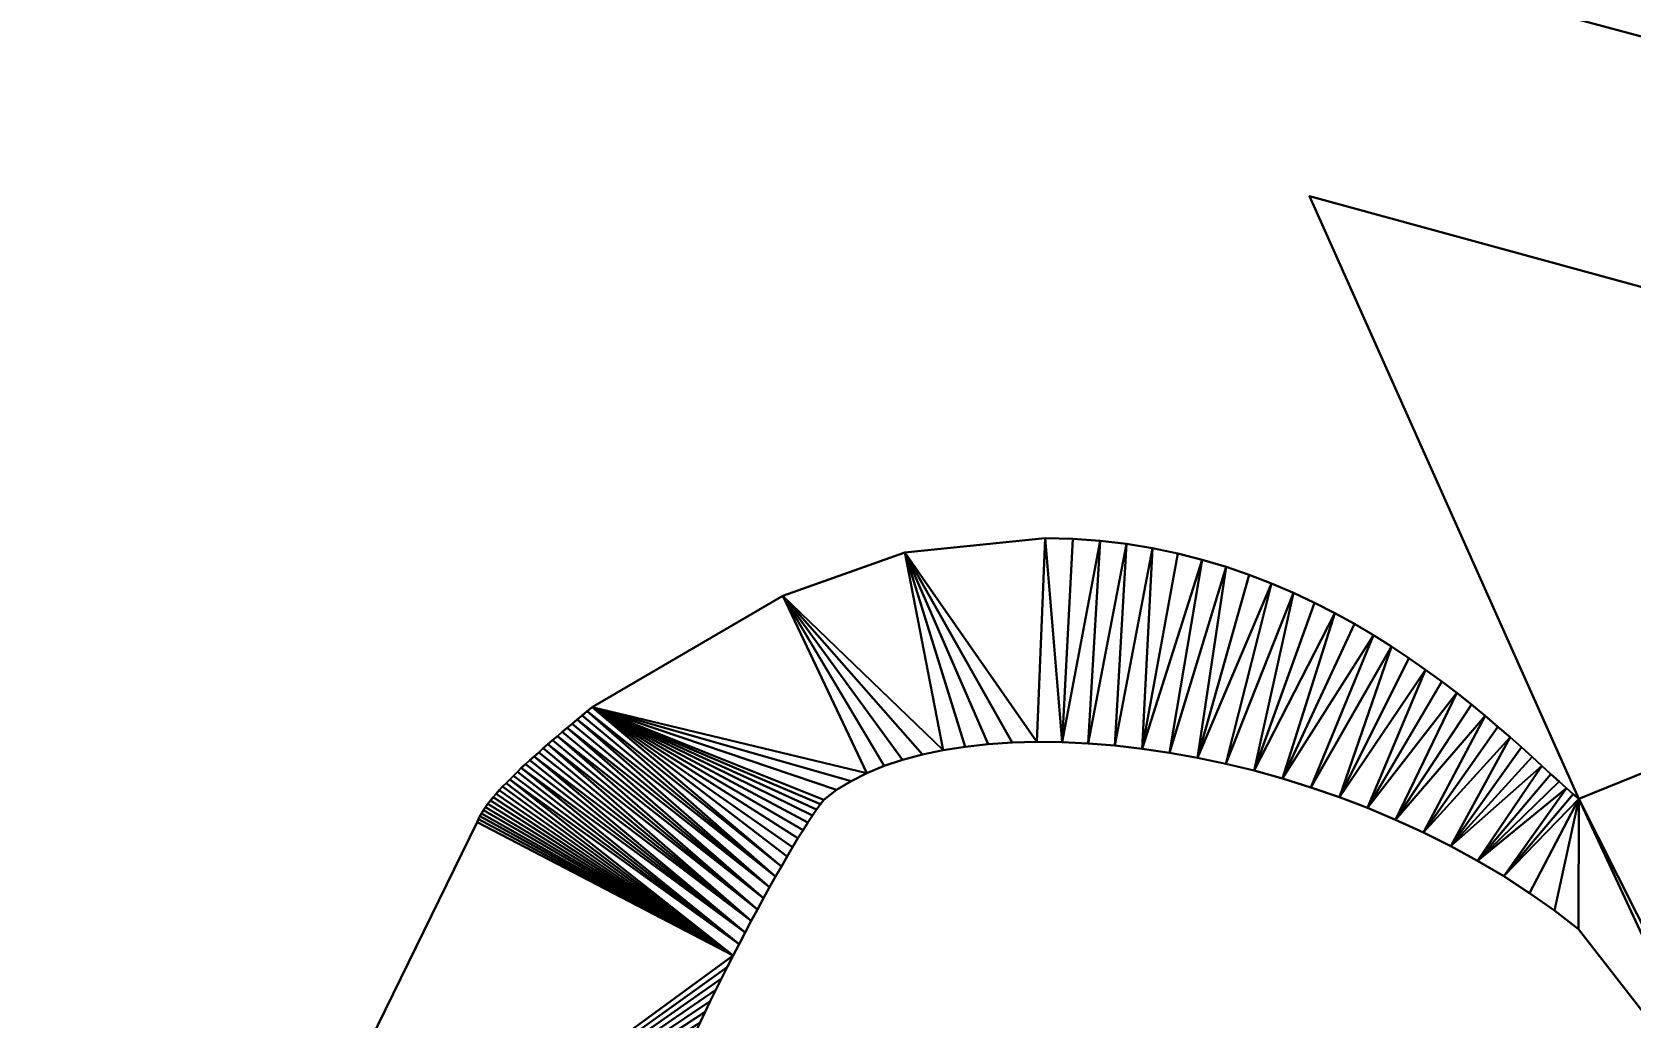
# Model space of a CAD drawing. Header units: millimetres. Extents: x 68727 to 319899, y -4876 to 265722.
# Drawn here: x 271647.2 to 271763.5, y 76519.5 to 76591.3 of the extents above; entities that cross this region are included whole.
import ezdxf

# ---------------------------------------------------------------- set-up
doc = ezdxf.new("R2010")
doc.units = ezdxf.units.MM
doc.layers.add('DIMENTIONS', color=7, linetype='Continuous', lineweight=25)
doc.layers.add('wall', color=5, linetype='Continuous', lineweight=30)
doc.styles.get("Standard").update_dxf_attribs({"font": 'arial.ttf'})
doc.dimstyles.new('SC-25', dxfattribs={"dimtxt": 75, "dimasz": 0.4, "dimexe": 1, "dimexo": 100, "dimgap": 25, "dimtad": 1, "dimdec": 0, "dimzin": 0, "dimdsep": 46, "dimtxsty": 'Standard', "dimblk1": 'A1', "dimblk2": 'A1', "dimsah": 1, "dimcen": 0.09, "dimdle": 3, "dimclrd": 1, "dimclre": 1, "dimclrt": 1, "dimadec": 0, "dimazin": 0, "dimtfac": 1, "dimtdec": 0, "dimtofl": 0, "dimtmove": 0, "dimatfit": 2, "dimldrblk": 'A1', "dimfxl": 10, "dimfxlon": 1, "dimtolj": 1, "dimtzin": 0, "dimarcsym": 0})

# ---------------------------------------------------------------- blocks, each defined once
blk = doc.blocks.new('A1')
at = {"layer": 'wall', "color": 1}
for p, q in [((-138.12, 0), (-167.27, 40.46)), ((-167.27, -40.46), (-138.12, 0))]:
    blk.add_line(p, q, dxfattribs=at)
for centre, start, end in [((53.34, 586.48), 247.99998, 264.80355), ((53.34, -586.48), 95.19645, 112.00002)]:
    blk.add_arc(centre, 588.9, start, end, dxfattribs=at)
blk = doc.blocks.new('*D926')
at = {"layer": 'Defpoints', "color": 0, "transparency": 16777216}
for p in [(271152.17, 77763.27), (271152.17, 76326.35), (274406.03, 76326.35)]:
    blk.add_point(p, dxfattribs=at)
at = {"layer": 'DIMENTIONS', "color": 1, "lineweight": -2, "transparency": 16777216}
for p, q in [((271152.17, 77753.27), (271152.17, 77764.27)), ((274406.03, 77753.27), (274406.03, 77764.27)), ((274405.63, 77763.27), (271152.57, 77763.27))]:
    blk.add_line(p, q, dxfattribs=at)
at = {"layer": 'DIMENTIONS', "color": 1, "lineweight": -2, "transparency": 16777216, "xscale": 0.4, "yscale": 0.4, "zscale": 0.4, "rotation": 180}
blk.add_blockref('A1', (271152.17, 77763.27), dxfattribs=at)
at = {"layer": 'DIMENTIONS', "color": 1, "lineweight": -2, "transparency": 16777216, "xscale": 0.4, "yscale": 0.4, "zscale": 0.4}
blk.add_blockref('A1', (274406.03, 77763.27), dxfattribs=at)
at = {"layer": 'DIMENTIONS', "color": 1, "transparency": 16777216, "insert": (272779.1, 77826.59), "char_height": 75, "attachment_point": 5}
blk.add_mtext('\\A1;3254', dxfattribs=at)
blk = doc.blocks.new('vanamo logo')
at = {"color": 33, "true_color": 0xe18f57}
mesh = blk.add_polyface(dxfattribs=at)
corners = [(-494.4, 808.03, 0), (-494.4, 651.02, 0), (-494.4, 651.02, 66.58), (-476.34, 651.02, 0), (-476.34, 651.02, 66.58), (-476.34, 677.81, 0), (-476.34, 677.81, 66.58), (-430.54, 729.16, 0), (-430.54, 729.16, 66.58), (-216.29, 512.47), (-243.08, 499.76), (-243.08, 499.76, 66.58), (-216.29, 512.47, 66.58), (-263.95, 425.15, 66.58), (-241.61, 418.05), (-161.03, 454.07), (-161.46, 453.55), (-161.46, 453.55, 66.58), (-161.03, 454.07, 66.58), (-161.98, 452.95, 66.58), (-149.16, 454.05), (-131.49, 467.79), (-131.49, 467.79, 66.58), (-149.16, 454.05, 66.58), (-105.33, 482.18), (-105.33, 482.18, 66.58), (-61.49, 505.08), (-61.49, 505.08, 66.58), (-36.36, 597.81), (-189.75, 525.06), (-189.75, 525.06, 66.58), (-36.36, 597.81, 66.58), (-215.86, 429.56), (-215.86, 429.56, 66.58), (-266.16, 489.95), (-324.76, 462.1), (-324.76, 462.1, 66.58), (-266.16, 489.95, 66.58), (-278.39, 449.58), (-278.39, 449.58, 66.58), (-30.75, 513.58), (-494.4, 808.03, 66.58), (-241.61, 418.05, 66.58), (-30.75, 513.58, 66.58)]
mesh.append_faces([[corners[k] for k in face] for face in [(34, 38, 35), (37, 36, 39)]], dxfattribs={"color": 33})
mesh.append_faces([[corners[k] for k in face] for face in [(1, 4, 2), (3, 6, 4), (5, 8, 6), (9, 11, 12), (10, 13, 11), (15, 17, 18), (16, 19, 17), (20, 22, 23), (21, 25, 22), (24, 27, 25), (28, 30, 31), (29, 33, 30), (34, 36, 37), (35, 39, 36), (38, 37, 39), (1, 5, 3), (14, 10, 9), (29, 15, 32)]], dxfattribs={"vtx0": -1, "color": 33})
mesh.append_faces([[corners[k] for k in face] for face in [(0, 5, 1), (26, 29, 40), (24, 29, 26), (21, 15, 24), (20, 15, 21)]], dxfattribs={"vtx0": -1, "vtx1": -1, "color": 33})
mesh.append_faces([[corners[k] for k in face] for face in [(24, 15, 29), (25, 30, 18)]], dxfattribs={"vtx0": -1, "vtx1": -1, "vtx2": -1, "color": 33})
mesh.append_faces([[corners[k] for k in face] for face in [(40, 29, 28), (43, 31, 30)]], dxfattribs={"vtx0": -1, "vtx2": -1, "color": 33})
mesh.append_faces([[corners[k] for k in face] for face in [(41, 2, 6), (27, 43, 30), (25, 27, 30), (22, 25, 18), (23, 22, 18)]], dxfattribs={"vtx1": -1, "vtx2": -1, "color": 33})
mesh.append_faces([[corners[k] for k in face] for face in [(0, 1, 2), (1, 3, 4), (3, 5, 6), (5, 7, 8), (9, 10, 11), (14, 9, 12), (15, 16, 17), (20, 21, 22), (21, 24, 25), (24, 26, 27), (28, 29, 30), (29, 32, 33), (34, 35, 36), (35, 38, 39), (38, 34, 37), (2, 4, 6), (42, 12, 11), (30, 33, 18)]], dxfattribs={"vtx2": -1, "color": 33})
mesh = blk.add_polyface(dxfattribs=at)
corners = [(-243.08, 499.76), (-263.95, 425.15), (-263.95, 425.15, 66.58), (-348.7, 449.66), (-348.7, 449.66, 66.58), (-376.58, 436.43), (-376.58, 436.43, 66.58), (-267.43, 406.5), (-267.43, 406.5, 66.58), (-241.61, 418.05), (-241.61, 418.05, 66.58), (-216.29, 512.47, 66.58), (-215.86, 429.56), (-161.03, 454.07), (-161.03, 454.07, 66.58), (-215.86, 429.56, 66.58), (-176.94, 433.65), (-177.92, 431.86), (-177.92, 431.86, 66.58), (-176.94, 433.65, 66.58), (-178.87, 430.01), (-178.87, 430.01, 66.58), (-179.77, 428.09), (-179.77, 428.09, 66.58), (-180.62, 426.11), (-180.62, 426.11, 66.58), (-181.41, 424.06), (-181.41, 424.06, 66.58), (-182.13, 421.96), (-182.13, 421.96, 66.58), (-182.78, 419.79), (-182.78, 419.79, 66.58), (-183.35, 417.56), (-183.35, 417.56, 66.58), (-183.84, 415.26), (-183.84, 415.26, 66.58), (-184.22, 412.91), (-184.23, 412.91, 66.58), (-184.51, 410.5), (-184.51, 410.5, 66.58), (-184.69, 408.03, 66.58), (-296.81, 393.36), (-403.38, 423.71), (-403.38, 423.71, 66.58), (-489.27, 382.97, 66.58), (-165.58, 414.32), (-165.87, 411.84), (-166.06, 409.42), (-243.08, 499.76, 66.58), (-165.58, 414.32, 66.58), (-165.87, 411.84, 66.58), (-166.06, 409.42, 66.58)]
mesh.append_faces([[corners[k] for k in face] for face in [(1, 4, 2), (3, 6, 4), (5, 8, 6), (7, 10, 8), (9, 11, 10), (12, 14, 15), (16, 18, 19), (17, 21, 18), (20, 23, 21), (22, 25, 23), (24, 27, 25), (26, 29, 27), (28, 31, 29), (30, 33, 31), (32, 35, 33), (34, 37, 35), (36, 39, 37), (38, 40, 39), (42, 44, 43), (3, 7, 5)]], dxfattribs={"vtx0": -1, "color": 33})
mesh.append_faces([[corners[k] for k in face] for face in [(1, 7, 3), (7, 1, 9)]], dxfattribs={"vtx0": -1, "vtx1": -1, "color": 33})
mesh.append_faces([[corners[k] for k in face] for face in [(9, 1, 0), (45, 32, 30), (45, 34, 32), (46, 36, 34), (47, 38, 36), (10, 48, 2), (49, 33, 35), (50, 35, 37), (51, 37, 39)]], dxfattribs={"vtx0": -1, "vtx2": -1, "color": 33})
mesh.append_faces([[corners[k] for k in face] for face in [(2, 4, 8), (8, 10, 2)]], dxfattribs={"vtx1": -1, "vtx2": -1, "color": 33})
mesh.append_faces([[corners[k] for k in face] for face in [(0, 1, 2), (1, 3, 4), (3, 5, 6), (5, 7, 8), (7, 9, 10), (12, 13, 14), (16, 17, 18), (17, 20, 21), (20, 22, 23), (22, 24, 25), (24, 26, 27), (26, 28, 29), (28, 30, 31), (30, 32, 33), (32, 34, 35), (34, 36, 37), (36, 38, 39), (41, 42, 43), (4, 6, 8)]], dxfattribs={"vtx2": -1, "color": 33})
mesh = blk.add_polyface(dxfattribs=at)
corners = [(-161.46, 453.55), (-161.98, 452.95), (-161.98, 452.95, 66.58), (-162.59, 452.28), (-162.59, 452.28, 66.58), (-163.27, 451.53), (-163.27, 451.53, 66.58), (-164.02, 450.71), (-164.02, 450.71, 66.58), (-164.84, 449.82), (-164.84, 449.82, 66.58), (-165.71, 448.86), (-165.71, 448.86, 66.58), (-166.63, 447.82), (-166.63, 447.82, 66.58), (-167.59, 446.71), (-167.59, 446.71, 66.58), (-168.59, 445.54, 66.58), (-155.39, 444.85), (-153.97, 447.24), (-153.97, 447.24, 66.58), (-155.39, 444.85, 66.58), (-152.45, 449.58), (-152.45, 449.58, 66.58), (-150.85, 451.85), (-150.85, 451.85, 66.58), (-149.16, 454.05), (-149.16, 454.05, 66.58), (-161.03, 454.07), (-156.72, 442.41), (-157.97, 439.92), (-161.03, 454.07, 66.58), (-161.46, 453.55, 66.58), (-156.72, 442.41, 66.58), (-157.97, 439.92, 66.58)]
mesh.append_faces([[corners[k] for k in face] for face in [(1, 4, 2), (3, 6, 4), (5, 8, 6), (7, 10, 8), (9, 12, 10), (11, 14, 12), (13, 16, 14), (15, 17, 16), (18, 20, 21), (19, 23, 20), (22, 25, 23), (24, 27, 25)]], dxfattribs={"vtx0": -1, "color": 33})
mesh.append_faces([[corners[k] for k in face] for face in [(24, 28, 26), (22, 28, 24), (19, 28, 22), (18, 1, 19), (29, 7, 18)]], dxfattribs={"vtx0": -1, "vtx1": -1, "color": 33})
mesh.append_faces([[corners[k] for k in face] for face in [(19, 0, 28), (19, 1, 0), (18, 3, 1), (18, 5, 3), (18, 7, 5), (29, 9, 7), (29, 11, 9), (29, 13, 11), (30, 15, 13), (20, 31, 32), (20, 32, 2), (21, 2, 4), (21, 4, 6), (21, 6, 8), (33, 8, 10), (33, 10, 12), (33, 12, 14), (34, 14, 16)]], dxfattribs={"vtx0": -1, "vtx2": -1, "color": 33})
mesh.append_faces([[corners[k] for k in face] for face in [(25, 27, 31), (23, 25, 31), (20, 23, 31), (21, 20, 2), (33, 21, 8)]], dxfattribs={"vtx1": -1, "vtx2": -1, "color": 33})
mesh.append_faces([[corners[k] for k in face] for face in [(0, 1, 2), (1, 3, 4), (3, 5, 6), (5, 7, 8), (7, 9, 10), (9, 11, 12), (11, 13, 14), (13, 15, 16), (18, 19, 20), (19, 22, 23), (22, 24, 25), (24, 26, 27)]], dxfattribs={"vtx2": -1, "color": 33})
mesh = blk.add_polyface(dxfattribs=at)
corners = [(-167.59, 446.71), (-168.59, 445.54), (-168.59, 445.54, 66.58), (-169.61, 444.29), (-169.61, 444.29, 66.58), (-170.66, 442.97), (-170.66, 442.97, 66.58), (-171.71, 441.59), (-171.71, 441.59, 66.58), (-172.77, 440.13), (-172.77, 440.13, 66.58), (-173.84, 438.61), (-173.84, 438.61, 66.58), (-174.89, 437.02), (-174.89, 437.02, 66.58), (-175.92, 435.37), (-175.92, 435.37, 66.58), (-176.94, 433.65), (-176.94, 433.65, 66.58), (-161.17, 432.28), (-162.06, 429.69), (-162.87, 427.1), (-177.92, 431.86), (-163.59, 424.51), (-178.87, 430.01), (-179.77, 428.09), (-164.21, 421.93), (-180.62, 426.11), (-164.76, 419.37), (-181.41, 424.06), (-182.13, 421.96), (-165.21, 416.83), (-182.78, 419.79), (-165.58, 414.32), (-165.87, 411.84), (-183.84, 415.26), (-166.06, 409.42), (-184.22, 412.91), (-161.17, 432.28, 66.58), (-162.06, 429.69, 66.58), (-162.87, 427.1, 66.58), (-177.92, 431.86, 66.58), (-163.59, 424.51, 66.58), (-178.87, 430.01, 66.58), (-179.77, 428.09, 66.58), (-164.21, 421.93, 66.58), (-180.62, 426.11, 66.58), (-164.76, 419.37, 66.58), (-181.41, 424.06, 66.58), (-182.13, 421.96, 66.58), (-165.21, 416.83, 66.58), (-182.78, 419.79, 66.58), (-165.58, 414.32, 66.58), (-183.35, 417.56, 66.58), (-165.87, 411.84, 66.58), (-183.84, 415.26, 66.58), (-166.06, 409.42, 66.58), (-184.23, 412.91, 66.58)]
mesh.append_faces([[corners[k] for k in face] for face in [(1, 4, 2), (3, 6, 4), (5, 8, 6), (7, 10, 8), (9, 12, 10), (11, 14, 12), (13, 16, 14), (15, 18, 16)]], dxfattribs={"vtx0": -1, "color": 33})
mesh.append_faces([[corners[k] for k in face] for face in [(26, 25, 23), (28, 27, 26), (31, 30, 28), (33, 32, 31), (34, 35, 33), (36, 37, 34)]], dxfattribs={"vtx0": -1, "vtx1": -1, "color": 33})
mesh.append_faces([[corners[k] for k in face] for face in [(19, 11, 9), (19, 13, 11), (20, 15, 13), (21, 17, 15), (21, 22, 17), (23, 24, 22), (23, 25, 24), (26, 27, 25), (28, 29, 27), (28, 30, 29), (31, 32, 30), (38, 10, 12), (38, 12, 14), (39, 14, 16), (40, 16, 18), (40, 18, 41), (42, 41, 43), (42, 43, 44), (45, 44, 46), (47, 46, 48), (47, 48, 49), (50, 49, 51), (52, 51, 53)]], dxfattribs={"vtx0": -1, "vtx2": -1, "color": 33})
mesh.append_faces([[corners[k] for k in face] for face in [(45, 42, 44), (47, 45, 46), (50, 47, 49), (52, 50, 51), (54, 52, 55), (56, 54, 57)]], dxfattribs={"vtx1": -1, "vtx2": -1, "color": 33})
mesh.append_faces([[corners[k] for k in face] for face in [(0, 1, 2), (1, 3, 4), (3, 5, 6), (5, 7, 8), (7, 9, 10), (9, 11, 12), (11, 13, 14), (13, 15, 16), (15, 17, 18)]], dxfattribs={"vtx2": -1, "color": 33})
mesh = blk.add_polyface(dxfattribs=at)
corners = [(-166.06, 409.42), (-165.87, 411.84), (-165.87, 411.84, 66.58), (-166.06, 409.42, 66.58), (-165.58, 414.32), (-165.58, 414.32, 66.58), (-165.21, 416.83), (-165.21, 416.83, 66.58), (-164.76, 419.37), (-164.76, 419.37, 66.58), (-164.21, 421.93), (-164.21, 421.93, 66.58), (-163.59, 424.51), (-163.59, 424.51, 66.58), (-162.87, 427.1), (-162.87, 427.1, 66.58), (-162.06, 429.69), (-162.06, 429.69, 66.58), (-161.17, 432.28), (-161.17, 432.28, 66.58), (-160.19, 434.85), (-160.19, 434.85, 66.58), (-159.12, 437.4), (-159.12, 437.4, 66.58), (-157.97, 439.92), (-157.97, 439.92, 66.58), (-156.72, 442.41), (-156.72, 442.41, 66.58), (-155.39, 444.85), (-155.39, 444.85, 66.58), (-166.63, 447.82), (-168.59, 445.54), (-167.59, 446.71), (-169.61, 444.29), (-170.66, 442.97), (-171.71, 441.59), (-172.77, 440.13), (-174.89, 437.02), (-175.92, 435.37), (-177.92, 431.86), (-166.63, 447.82, 66.58), (-167.59, 446.71, 66.58), (-168.59, 445.54, 66.58), (-169.61, 444.29, 66.58), (-170.66, 442.97, 66.58), (-171.71, 441.59, 66.58), (-172.77, 440.13, 66.58), (-174.89, 437.02, 66.58), (-175.92, 435.37, 66.58), (-177.92, 431.86, 66.58)]
mesh.append_faces([[corners[k] for k in face] for face in [(0, 2, 3), (1, 5, 2), (4, 7, 5), (6, 9, 7), (8, 11, 9), (10, 13, 11), (12, 15, 13), (14, 17, 15), (16, 19, 17), (18, 21, 19), (20, 23, 21), (22, 25, 23), (24, 27, 25), (26, 29, 27)]], dxfattribs={"vtx0": -1, "color": 33})
mesh.append_faces([[corners[k] for k in face] for face in [(24, 30, 26), (22, 31, 24), (20, 34, 22), (18, 36, 20), (16, 37, 18), (14, 38, 16), (12, 39, 14)]], dxfattribs={"vtx0": -1, "vtx1": -1, "color": 33})
mesh.append_faces([[corners[k] for k in face] for face in [(24, 31, 32), (22, 33, 31), (22, 34, 33), (20, 35, 34), (20, 36, 35), (25, 41, 42), (23, 42, 43), (23, 43, 44), (21, 44, 45), (21, 45, 46)]], dxfattribs={"vtx0": -1, "vtx2": -1, "color": 33})
mesh.append_faces([[corners[k] for k in face] for face in [(25, 27, 40), (23, 25, 42), (21, 23, 44), (19, 21, 46), (17, 19, 47), (15, 17, 48), (13, 15, 49)]], dxfattribs={"vtx1": -1, "vtx2": -1, "color": 33})
mesh.append_faces([[corners[k] for k in face] for face in [(0, 1, 2), (1, 4, 5), (4, 6, 7), (6, 8, 9), (8, 10, 11), (10, 12, 13), (12, 14, 15), (14, 16, 17), (16, 18, 19), (18, 20, 21), (20, 22, 23), (22, 24, 25), (24, 26, 27), (26, 28, 29)]], dxfattribs={"vtx2": -1, "color": 33})
mesh = blk.add_polyface(dxfattribs=at)
corners = [(-184.51, 410.5), (-184.69, 408.03), (-184.69, 408.03, 66.58), (-184.75, 405.5), (-184.75, 405.5, 66.58), (-183.44, 392.74), (-183.44, 392.74, 66.58), (-179.51, 381.62), (-179.51, 381.62, 66.58), (-169.38, 364.28), (-169.38, 364.28, 66.58), (-169, 363.82), (-169, 363.82, 66.58), (-168.62, 363.36), (-168.62, 363.36, 66.58), (-168.24, 362.91), (-168.24, 362.91, 66.58), (-167.86, 362.45, 66.58), (-263.58, 298.04), (-290.24, 315.05), (-290.24, 315.05, 66.58), (-263.58, 298.04, 66.58), (-315.75, 330.75), (-315.75, 330.75, 66.58), (-166.18, 407.04), (-166.06, 409.42), (-166.2, 404.73), (-166.14, 402.48), (-166, 400.31), (-165.77, 398.22), (-165.46, 396.22), (-165.06, 394.32), (-164.58, 392.52), (-164.02, 390.84), (-163.37, 389.27), (-368.97, 333.68), (-234.97, 277.69), (-166.18, 407.04, 66.58), (-166.06, 409.42, 66.58), (-184.51, 410.5, 66.58), (-166.2, 404.73, 66.58), (-166.14, 402.48, 66.58), (-166, 400.31, 66.58), (-165.77, 398.22, 66.58), (-165.46, 396.22, 66.58), (-165.06, 394.32, 66.58), (-164.58, 392.52, 66.58), (-164.02, 390.84, 66.58), (-163.37, 389.27, 66.58), (-368.97, 333.68, 66.58), (-234.97, 277.69, 66.58)]
mesh.append_faces([[corners[k] for k in face] for face in [(1, 4, 2), (3, 6, 4), (5, 8, 6), (7, 10, 8), (9, 12, 10), (11, 14, 12), (13, 16, 14), (15, 17, 16), (18, 20, 21), (19, 23, 20)]], dxfattribs={"vtx0": -1, "color": 33})
mesh.append_faces([[corners[k] for k in face] for face in [(24, 0, 25), (26, 3, 24), (27, 5, 26), (28, 5, 27), (29, 5, 28), (30, 5, 29), (31, 7, 30), (32, 7, 31), (33, 7, 32), (34, 7, 33)]], dxfattribs={"vtx0": -1, "vtx1": -1, "color": 33})
mesh.append_faces([[corners[k] for k in face] for face in [(24, 1, 0), (24, 3, 1), (26, 5, 3), (30, 7, 5), (34, 9, 7), (35, 18, 36), (37, 39, 2), (37, 2, 4), (40, 4, 6), (44, 6, 8), (48, 8, 10), (49, 50, 21)]], dxfattribs={"vtx0": -1, "vtx2": -1, "color": 33})
mesh.append_faces([[corners[k] for k in face] for face in [(37, 38, 39), (40, 37, 4), (41, 40, 6), (42, 41, 6), (43, 42, 6), (44, 43, 6), (45, 44, 8), (46, 45, 8), (47, 46, 8), (48, 47, 8)]], dxfattribs={"vtx1": -1, "vtx2": -1, "color": 33})
mesh.append_faces([[corners[k] for k in face] for face in [(0, 1, 2), (1, 3, 4), (3, 5, 6), (5, 7, 8), (7, 9, 10), (9, 11, 12), (11, 13, 14), (13, 15, 16), (18, 19, 20), (19, 22, 23)]], dxfattribs={"vtx2": -1, "color": 33})
mesh = blk.add_polyface(dxfattribs=at)
corners = [(-150.95, 379.31), (-151.97, 379.86), (-151.97, 379.86, 66.58), (-152.97, 380.41), (-152.97, 380.41, 66.58), (-153.94, 380.96), (-153.94, 380.96, 66.58), (-154.87, 381.49), (-154.87, 381.49, 66.58), (-155.77, 382.01), (-155.77, 382.01, 66.58), (-156.62, 382.51), (-156.62, 382.51, 66.58), (-157.43, 383), (-157.43, 383, 66.58), (-158.18, 383.46), (-158.18, 383.46, 66.58), (-158.87, 383.9), (-158.87, 383.9, 66.58), (-159.5, 384.31), (-159.5, 384.31, 66.58), (-160.05, 384.69), (-160.05, 384.69, 66.58), (-160.53, 385.04), (-160.53, 385.04, 66.58), (-160.93, 385.36), (-160.93, 385.36, 66.58), (-161.83, 386.52), (-161.83, 386.52, 66.58), (-162.64, 387.83), (-162.64, 387.83, 66.58), (-163.37, 389.27), (-163.37, 389.27, 66.58), (-164.02, 390.84), (-164.02, 390.84, 66.58), (-164.58, 392.52), (-164.58, 392.52, 66.58), (-165.06, 394.32), (-165.06, 394.32, 66.58), (-165.46, 396.22), (-165.46, 396.22, 66.58), (-165.77, 398.22), (-165.77, 398.22, 66.58), (-166, 400.31), (-166, 400.31, 66.58), (-166.14, 402.48), (-166.14, 402.48, 66.58), (-166.2, 404.73), (-166.2, 404.73, 66.58), (-166.18, 407.04), (-166.18, 407.04, 66.58), (-166.06, 409.42), (-166.06, 409.42, 66.58), (-169.38, 364.28), (-169.38, 364.28, 66.58)]
mesh.append_faces([[corners[k] for k in face] for face in [(1, 4, 2), (3, 6, 4), (5, 8, 6), (7, 10, 8), (9, 12, 10), (11, 14, 12), (13, 16, 14), (15, 18, 16), (17, 20, 18), (19, 22, 20), (21, 24, 22), (23, 26, 24), (25, 28, 26), (27, 30, 28), (29, 32, 30), (31, 34, 32), (33, 36, 34), (35, 38, 36), (37, 40, 38), (39, 42, 40), (41, 44, 42), (43, 46, 44), (45, 48, 46), (47, 50, 48), (49, 52, 50)]], dxfattribs={"vtx0": -1, "color": 33})
mesh.append_faces([[corners[k] for k in face] for face in [(29, 53, 31)]], dxfattribs={"vtx0": -1, "vtx1": -1, "color": 33})
mesh.append_faces([[corners[k] for k in face] for face in [(30, 32, 54)]], dxfattribs={"vtx1": -1, "vtx2": -1, "color": 33})
mesh.append_faces([[corners[k] for k in face] for face in [(0, 1, 2), (1, 3, 4), (3, 5, 6), (5, 7, 8), (7, 9, 10), (9, 11, 12), (11, 13, 14), (13, 15, 16), (15, 17, 18), (17, 19, 20), (19, 21, 22), (21, 23, 24), (23, 25, 26), (25, 27, 28), (27, 29, 30), (29, 31, 32), (31, 33, 34), (33, 35, 36), (35, 37, 38), (37, 39, 40), (39, 41, 42), (41, 43, 44), (43, 45, 46), (45, 47, 48), (47, 49, 50), (49, 51, 52)]], dxfattribs={"vtx2": -1, "color": 33})
mesh = blk.add_polyface(dxfattribs=at)
corners = [(-150.95, 379.31), (-151.97, 379.86, 66.58), (-150.95, 379.31, 66.58), (-161.83, 386.52), (-169.38, 364.28), (-162.64, 387.83), (-160.93, 385.36), (-160.53, 385.04), (-160.05, 384.69), (-159.5, 384.31), (-158.87, 383.9), (-158.18, 383.46), (-157.43, 383), (-156.62, 382.51), (-155.77, 382.01), (-154.87, 381.49), (-169, 363.82), (-153.94, 380.96), (-168.62, 363.36), (-168.24, 362.91), (-152.97, 380.41), (-167.86, 362.45), (-167.48, 362), (-151.97, 379.86), (-167.11, 361.55), (-166.73, 361.11), (-149.92, 378.75), (-165.99, 360.24), (-148.87, 378.19), (-164.89, 358.99), (-147.81, 377.64), (-163.83, 357.82), (-146.76, 377.09), (-162.79, 356.76), (-161.83, 386.52, 66.58), (-162.64, 387.83, 66.58), (-169.38, 364.28, 66.58), (-160.93, 385.36, 66.58), (-160.53, 385.04, 66.58), (-160.05, 384.69, 66.58), (-159.5, 384.31, 66.58), (-158.87, 383.9, 66.58), (-158.18, 383.46, 66.58), (-157.43, 383, 66.58), (-156.62, 382.51, 66.58), (-155.77, 382.01, 66.58), (-154.87, 381.49, 66.58), (-169, 363.82, 66.58), (-153.94, 380.96, 66.58), (-168.62, 363.36, 66.58), (-168.24, 362.91, 66.58), (-152.97, 380.41, 66.58), (-167.86, 362.45, 66.58), (-167.48, 362, 66.58), (-167.11, 361.55, 66.58), (-166.73, 361.11, 66.58), (-149.92, 378.75, 66.58), (-165.99, 360.24, 66.58), (-148.87, 378.19, 66.58), (-164.89, 358.99, 66.58), (-147.81, 377.64, 66.58), (-163.83, 357.82, 66.58), (-146.76, 377.09, 66.58), (-162.79, 356.76, 66.58)]
mesh.append_faces([[corners[k] for k in face] for face in [(0, 1, 2)]], dxfattribs={"vtx0": -1, "color": 33})
mesh.append_faces([[corners[k] for k in face] for face in [(3, 4, 5), (6, 4, 3), (7, 4, 6), (8, 4, 7), (9, 4, 8), (10, 4, 9), (11, 4, 10), (12, 4, 11), (13, 4, 12), (14, 4, 13), (15, 4, 14), (17, 16, 15), (20, 19, 17), (23, 22, 20), (0, 25, 23), (26, 27, 0), (28, 29, 26), (30, 31, 28), (32, 33, 30)]], dxfattribs={"vtx0": -1, "vtx1": -1, "color": 33})
mesh.append_faces([[corners[k] for k in face] for face in [(15, 16, 4), (17, 18, 16), (17, 19, 18), (20, 21, 19), (20, 22, 21), (23, 24, 22), (46, 36, 47), (48, 47, 49), (48, 49, 50), (51, 50, 52), (51, 52, 53), (1, 53, 54), (1, 54, 55)]], dxfattribs={"vtx0": -1, "vtx2": -1, "color": 33})
mesh.append_faces([[corners[k] for k in face] for face in [(34, 35, 36), (37, 34, 36), (38, 37, 36), (39, 38, 36), (40, 39, 36), (41, 40, 36), (42, 41, 36), (43, 42, 36), (44, 43, 36), (45, 44, 36), (46, 45, 36), (48, 46, 47), (51, 48, 50), (1, 51, 53), (2, 1, 55), (56, 2, 57), (58, 56, 59), (60, 58, 61), (62, 60, 63)]], dxfattribs={"vtx1": -1, "vtx2": -1, "color": 33})
mesh = blk.add_polyface(dxfattribs=at)
corners = [(-168.24, 362.91), (-167.86, 362.45), (-167.86, 362.45, 66.58), (-167.48, 362), (-167.48, 362, 66.58), (-167.11, 361.55), (-167.11, 361.55, 66.58), (-151.97, 379.86), (-166.73, 361.11), (-150.95, 379.31), (-166.36, 360.67), (-165.99, 360.24), (-149.92, 378.75), (-165.62, 359.82), (-165.25, 359.4), (-164.89, 358.99), (-148.87, 378.19), (-164.53, 358.59), (-164.18, 358.2), (-163.83, 357.82), (-147.81, 377.64), (-163.48, 357.46), (-163.13, 357.1), (-162.79, 356.76), (-146.76, 377.09), (-162.46, 356.43), (-162.13, 356.11), (-161.8, 355.81), (-161.49, 355.53), (-161.17, 355.26), (-160.87, 355.01), (-160.56, 354.78), (-160.27, 354.57), (-159.98, 354.37), (-159.7, 354.2), (-159.43, 354.05), (-159.17, 353.92), (-150.95, 379.31, 66.58), (-166.73, 361.11, 66.58), (-166.36, 360.67, 66.58), (-165.99, 360.24, 66.58), (-149.92, 378.75, 66.58), (-165.62, 359.82, 66.58), (-165.25, 359.4, 66.58), (-164.89, 358.99, 66.58), (-148.87, 378.19, 66.58), (-164.53, 358.59, 66.58), (-164.18, 358.2, 66.58), (-163.83, 357.82, 66.58), (-147.81, 377.64, 66.58), (-163.48, 357.46, 66.58), (-163.13, 357.1, 66.58), (-162.79, 356.76, 66.58), (-146.76, 377.09, 66.58), (-162.46, 356.43, 66.58), (-162.13, 356.11, 66.58), (-161.8, 355.81, 66.58), (-161.49, 355.53, 66.58), (-161.17, 355.26, 66.58), (-160.87, 355.01, 66.58), (-160.56, 354.78, 66.58), (-160.27, 354.57, 66.58), (-159.98, 354.37, 66.58), (-159.7, 354.2, 66.58), (-159.43, 354.05, 66.58), (-159.17, 353.92, 66.58)]
mesh.append_faces([[corners[k] for k in face] for face in [(1, 4, 2), (3, 6, 4)]], dxfattribs={"vtx0": -1, "color": 33})
mesh.append_faces([[corners[k] for k in face] for face in [(7, 8, 5), (9, 10, 8), (9, 11, 10), (12, 13, 11), (12, 14, 13), (12, 15, 14), (16, 17, 15), (16, 18, 17), (16, 19, 18), (20, 21, 19), (20, 22, 21), (20, 23, 22), (24, 25, 23), (24, 26, 25), (24, 27, 26), (24, 28, 27), (24, 29, 28), (24, 30, 29), (24, 31, 30), (24, 32, 31), (24, 33, 32), (24, 34, 33), (24, 35, 34), (24, 36, 35), (37, 38, 39), (37, 39, 40), (41, 40, 42), (41, 42, 43), (41, 43, 44), (45, 44, 46), (45, 46, 47), (45, 47, 48), (49, 48, 50), (49, 50, 51), (49, 51, 52), (53, 52, 54), (53, 54, 55), (53, 55, 56), (53, 56, 57), (53, 57, 58), (53, 58, 59), (53, 59, 60), (53, 60, 61), (53, 61, 62), (53, 62, 63), (53, 63, 64), (53, 64, 65)]], dxfattribs={"vtx0": -1, "vtx2": -1, "color": 33})
mesh.append_faces([[corners[k] for k in face] for face in [(0, 1, 2), (1, 3, 4), (3, 5, 6)]], dxfattribs={"vtx2": -1, "color": 33})
mesh = blk.add_polyface(dxfattribs=at)
corners = [(-90.28, 357.88), (-134.77, 371.62), (-134.77, 371.62, 66.58), (-90.28, 357.88, 66.58), (-135.29, 371.79), (-135.29, 371.79, 66.58), (-135.88, 372.01), (-135.88, 372.01, 66.58), (-136.55, 372.26), (-136.55, 372.26, 66.58), (-137.27, 372.56), (-137.27, 372.56, 66.58), (-138.05, 372.89), (-138.05, 372.89, 66.58), (-138.88, 373.26), (-138.88, 373.26, 66.58), (-139.76, 373.66), (-139.76, 373.66, 66.58), (-140.68, 374.09), (-140.68, 374.09, 66.58), (-141.64, 374.54), (-141.64, 374.54, 66.58), (-142.62, 375.02), (-142.62, 375.02, 66.58), (-143.63, 375.51), (-143.63, 375.51, 66.58), (-144.66, 376.03), (-144.66, 376.03, 66.58), (-145.7, 376.55), (-145.7, 376.55, 66.58), (-146.76, 377.09), (-146.76, 377.09, 66.58), (-147.81, 377.64), (-147.81, 377.64, 66.58), (-148.87, 378.19), (-148.87, 378.19, 66.58), (-149.92, 378.75), (-149.92, 378.75, 66.58), (-150.95, 379.31), (-150.95, 379.31, 66.58), (-113.44, 331.57), (-113.44, 331.57, 66.58)]
mesh.append_faces([[corners[k] for k in face] for face in [(0, 2, 3), (1, 5, 2), (4, 7, 5), (6, 9, 7), (8, 11, 9), (10, 13, 11), (12, 15, 13), (14, 17, 15), (16, 19, 17), (18, 21, 19), (20, 23, 21), (22, 25, 23), (24, 27, 25), (26, 29, 27), (28, 31, 29), (30, 33, 31), (32, 35, 33), (34, 37, 35), (36, 39, 37)]], dxfattribs={"vtx0": -1, "color": 33})
mesh.append_faces([[corners[k] for k in face] for face in [(28, 40, 30), (26, 40, 28), (24, 40, 26), (22, 40, 24), (20, 40, 22), (18, 40, 20), (16, 40, 18)]], dxfattribs={"vtx0": -1, "vtx1": -1, "color": 33})
mesh.append_faces([[corners[k] for k in face] for face in [(29, 31, 41), (27, 29, 41), (25, 27, 41), (23, 25, 41), (21, 23, 41), (19, 21, 41), (17, 19, 41)]], dxfattribs={"vtx1": -1, "vtx2": -1, "color": 33})
mesh.append_faces([[corners[k] for k in face] for face in [(0, 1, 2), (1, 4, 5), (4, 6, 7), (6, 8, 9), (8, 10, 11), (10, 12, 13), (12, 14, 15), (14, 16, 17), (16, 18, 19), (18, 20, 21), (20, 22, 23), (22, 24, 25), (24, 26, 27), (26, 28, 29), (28, 30, 31), (30, 32, 33), (32, 34, 35), (34, 36, 37), (36, 38, 39)]], dxfattribs={"vtx2": -1, "color": 33})
mesh = blk.add_polyface(dxfattribs=at)
corners = [(-167.11, 361.55), (-166.73, 361.11), (-166.73, 361.11, 66.58), (-167.11, 361.55, 66.58), (-166.36, 360.67), (-166.36, 360.67, 66.58), (-165.99, 360.24), (-165.99, 360.24, 66.58), (-165.62, 359.82), (-165.62, 359.82, 66.58), (-165.25, 359.4), (-165.25, 359.4, 66.58), (-164.89, 358.99), (-164.89, 358.99, 66.58), (-164.53, 358.59), (-164.53, 358.59, 66.58), (-164.18, 358.2), (-164.18, 358.2, 66.58), (-163.83, 357.82), (-163.83, 357.82, 66.58), (-163.48, 357.46), (-163.48, 357.46, 66.58), (-163.13, 357.1), (-163.13, 357.1, 66.58), (-162.79, 356.76), (-162.79, 356.76, 66.58), (-162.46, 356.43), (-162.46, 356.43, 66.58), (-162.13, 356.11), (-162.13, 356.11, 66.58), (-161.8, 355.81), (-161.8, 355.81, 66.58), (-161.49, 355.53), (-161.49, 355.53, 66.58), (-161.17, 355.26), (-161.17, 355.26, 66.58), (-160.87, 355.01), (-160.87, 355.01, 66.58), (-160.56, 354.78), (-160.56, 354.78, 66.58), (-160.27, 354.57), (-160.27, 354.57, 66.58), (-159.98, 354.37), (-159.98, 354.37, 66.58), (-159.7, 354.2), (-159.7, 354.2, 66.58), (-159.43, 354.05), (-159.43, 354.05, 66.58), (-159.17, 353.92), (-159.17, 353.92, 66.58), (-158.91, 353.81), (-158.91, 353.81, 66.58), (-146.76, 377.09), (-146.76, 377.09, 66.58)]
mesh.append_faces([[corners[k] for k in face] for face in [(0, 2, 3), (1, 5, 2), (4, 7, 5), (6, 9, 7), (8, 11, 9), (10, 13, 11), (12, 15, 13), (14, 17, 15), (16, 19, 17), (18, 21, 19), (20, 23, 21), (22, 25, 23), (24, 27, 25), (26, 29, 27), (28, 31, 29), (30, 33, 31), (32, 35, 33), (34, 37, 35), (36, 39, 37), (38, 41, 39), (40, 43, 41), (42, 45, 43), (44, 47, 45), (46, 49, 47), (48, 51, 49)]], dxfattribs={"vtx0": -1, "color": 33})
mesh.append_faces([[corners[k] for k in face] for face in [(52, 50, 48), (53, 49, 51)]], dxfattribs={"vtx0": -1, "vtx2": -1, "color": 33})
mesh.append_faces([[corners[k] for k in face] for face in [(0, 1, 2), (1, 4, 5), (4, 6, 7), (6, 8, 9), (8, 10, 11), (10, 12, 13), (12, 14, 15), (14, 16, 17), (16, 18, 19), (18, 20, 21), (20, 22, 23), (22, 24, 25), (24, 26, 27), (26, 28, 29), (28, 30, 31), (30, 32, 33), (32, 34, 35), (34, 36, 37), (36, 38, 39), (38, 40, 41), (40, 42, 43), (42, 44, 45), (44, 46, 47), (46, 48, 49), (48, 50, 51)]], dxfattribs={"vtx2": -1, "color": 33})
mesh = blk.add_polyface(dxfattribs=at)
corners = [(-158.91, 353.81), (-113.44, 331.57), (-113.44, 331.57, 66.58), (-158.91, 353.81, 66.58), (-112.35, 331.04), (-112.35, 331.04, 66.58), (-111.3, 330.54), (-111.3, 330.54, 66.58), (-110.29, 330.05), (-110.29, 330.05, 66.58), (-109.3, 329.58), (-109.3, 329.58, 66.58), (-108.35, 329.13), (-108.35, 329.13, 66.58), (-107.42, 328.7), (-107.42, 328.7, 66.58), (-106.53, 328.28), (-106.53, 328.28, 66.58), (-105.66, 327.88), (-105.66, 327.88, 66.58), (-104.82, 327.49), (-104.82, 327.49, 66.58), (-104, 327.11), (-104, 327.11, 66.58), (-103.21, 326.75), (-103.21, 326.75, 66.58), (-102.44, 326.4), (-102.44, 326.4, 66.58), (-146.76, 377.09), (-138.88, 373.26), (-139.76, 373.66), (-138.05, 372.89), (-137.27, 372.56), (-136.55, 372.26), (-135.88, 372.01), (-135.29, 371.79), (-134.77, 371.62), (-90.28, 357.88), (-146.76, 377.09, 66.58), (-138.88, 373.26, 66.58), (-139.76, 373.66, 66.58), (-138.05, 372.89, 66.58), (-137.27, 372.56, 66.58), (-136.55, 372.26, 66.58), (-135.88, 372.01, 66.58), (-135.29, 371.79, 66.58), (-134.77, 371.62, 66.58), (-90.28, 357.88, 66.58)]
mesh.append_faces([[corners[k] for k in face] for face in [(0, 2, 3), (1, 5, 2), (4, 7, 5), (6, 9, 7), (8, 11, 9), (10, 13, 11), (12, 15, 13), (14, 17, 15), (16, 19, 17), (18, 21, 19), (20, 23, 21), (22, 25, 23), (24, 27, 25)]], dxfattribs={"vtx0": -1, "color": 33})
mesh.append_faces([[corners[k] for k in face] for face in [(29, 1, 30), (31, 1, 29), (32, 1, 31), (33, 1, 32), (34, 1, 33), (35, 1, 34), (36, 1, 35), (37, 1, 36)]], dxfattribs={"vtx0": -1, "vtx1": -1, "color": 33})
mesh.append_faces([[corners[k] for k in face] for face in [(28, 1, 0), (37, 4, 1), (37, 6, 4), (37, 8, 6), (37, 10, 8), (38, 3, 2), (47, 2, 5), (47, 5, 7), (47, 7, 9), (47, 9, 11)]], dxfattribs={"vtx0": -1, "vtx2": -1, "color": 33})
mesh.append_faces([[corners[k] for k in face] for face in [(39, 40, 2), (41, 39, 2), (42, 41, 2), (43, 42, 2), (44, 43, 2), (45, 44, 2), (46, 45, 2), (47, 46, 2)]], dxfattribs={"vtx1": -1, "vtx2": -1, "color": 33})
mesh.append_faces([[corners[k] for k in face] for face in [(0, 1, 2), (1, 4, 5), (4, 6, 7), (6, 8, 9), (8, 10, 11), (10, 12, 13), (12, 14, 15), (14, 16, 17), (16, 18, 19), (18, 20, 21), (20, 22, 23), (22, 24, 25), (24, 26, 27)]], dxfattribs={"vtx2": -1, "color": 33})
mesh = blk.add_polyface(dxfattribs=at)
corners = [(-191.44, 244.47), (-193.23, 245.56), (-193.23, 245.56, 66.58), (-191.44, 244.47, 66.58), (-195.01, 246.63), (-195.01, 246.63, 66.58), (-196.79, 247.69), (-196.79, 247.69, 66.58), (-198.56, 248.74), (-198.56, 248.74, 66.58), (-200.33, 249.77), (-200.33, 249.77, 66.58), (-202.08, 250.78), (-202.08, 250.78, 66.58), (-234.97, 277.69), (-234.97, 277.69, 66.58), (-263.58, 298.04), (-263.58, 298.04, 66.58), (-368.97, 333.68), (-223.08, 227.7), (-223.08, 227.7, 66.58), (-368.97, 333.68, 66.58), (-179.91, 203.49, 66.58), (-177.07, 235.63), (-175.28, 234.53), (-178.86, 236.73), (-180.66, 237.83), (-182.46, 238.94), (-184.26, 240.05), (-186.06, 241.16), (-187.85, 242.27), (-189.65, 243.38), (-177.07, 235.63, 66.58), (-178.86, 236.73, 66.58), (-180.66, 237.83, 66.58), (-182.46, 238.94, 66.58), (-184.26, 240.05, 66.58), (-186.06, 241.16, 66.58), (-187.85, 242.27, 66.58), (-189.65, 243.38, 66.58)]
mesh.append_faces([[corners[k] for k in face] for face in [(0, 2, 3), (1, 5, 2), (4, 7, 5), (6, 9, 7), (8, 11, 9), (10, 13, 11), (12, 15, 13), (14, 17, 15), (18, 20, 21), (19, 22, 20)]], dxfattribs={"vtx0": -1, "color": 33})
mesh.append_faces([[corners[k] for k in face] for face in [(18, 14, 19)]], dxfattribs={"vtx0": -1, "vtx1": -1, "color": 33})
mesh.append_faces([[corners[k] for k in face] for face in [(19, 23, 24), (19, 25, 23), (19, 26, 25), (19, 27, 26), (19, 28, 27), (19, 29, 28), (19, 30, 29), (19, 31, 30), (19, 0, 31), (19, 1, 0), (19, 4, 1), (19, 6, 4), (19, 8, 6), (19, 10, 8), (19, 12, 10), (19, 14, 12), (20, 32, 33), (20, 33, 34), (20, 34, 35), (20, 35, 36), (20, 36, 37), (20, 37, 38), (20, 38, 39), (20, 39, 3), (20, 3, 2), (20, 2, 5), (20, 5, 7), (20, 7, 9), (20, 9, 11), (20, 11, 13), (20, 13, 15)]], dxfattribs={"vtx0": -1, "vtx2": -1, "color": 33})
mesh.append_faces([[corners[k] for k in face] for face in [(21, 20, 15)]], dxfattribs={"vtx1": -1, "vtx2": -1, "color": 33})
mesh.append_faces([[corners[k] for k in face] for face in [(0, 1, 2), (1, 4, 5), (4, 6, 7), (6, 8, 9), (8, 10, 11), (10, 12, 13), (12, 14, 15), (14, 16, 17), (18, 19, 20)]], dxfattribs={"vtx2": -1, "color": 33})

msp = doc.modelspace()

# ---------------------------------------------------------------- block references
at = {"xscale": 0.8001179133634603, "yscale": 0.8001179133634603, "zscale": 0.8001179133634603, "rotation": 270}
msp.add_blockref('vanamo logo', (271396.49, 76406.58), dxfattribs=at)

# ---------------------------------------------------------------- dimensions: what is measured, and where the dimension line sits
at = {"layer": 'DIMENTIONS'}
dim = msp.add_linear_dim(base=(271152.17, 77763.27), p1=(274406.03, 76326.35), p2=(271152.17, 76326.35), dimstyle='SC-25', override={"dimtmove": 1}, dxfattribs=at)
dim.commit()
dim.dimension.update_dxf_attribs({"geometry": '*D926', "text_midpoint": (272779.1, 77826.59)})

doc.saveas('drawing.dxf')
